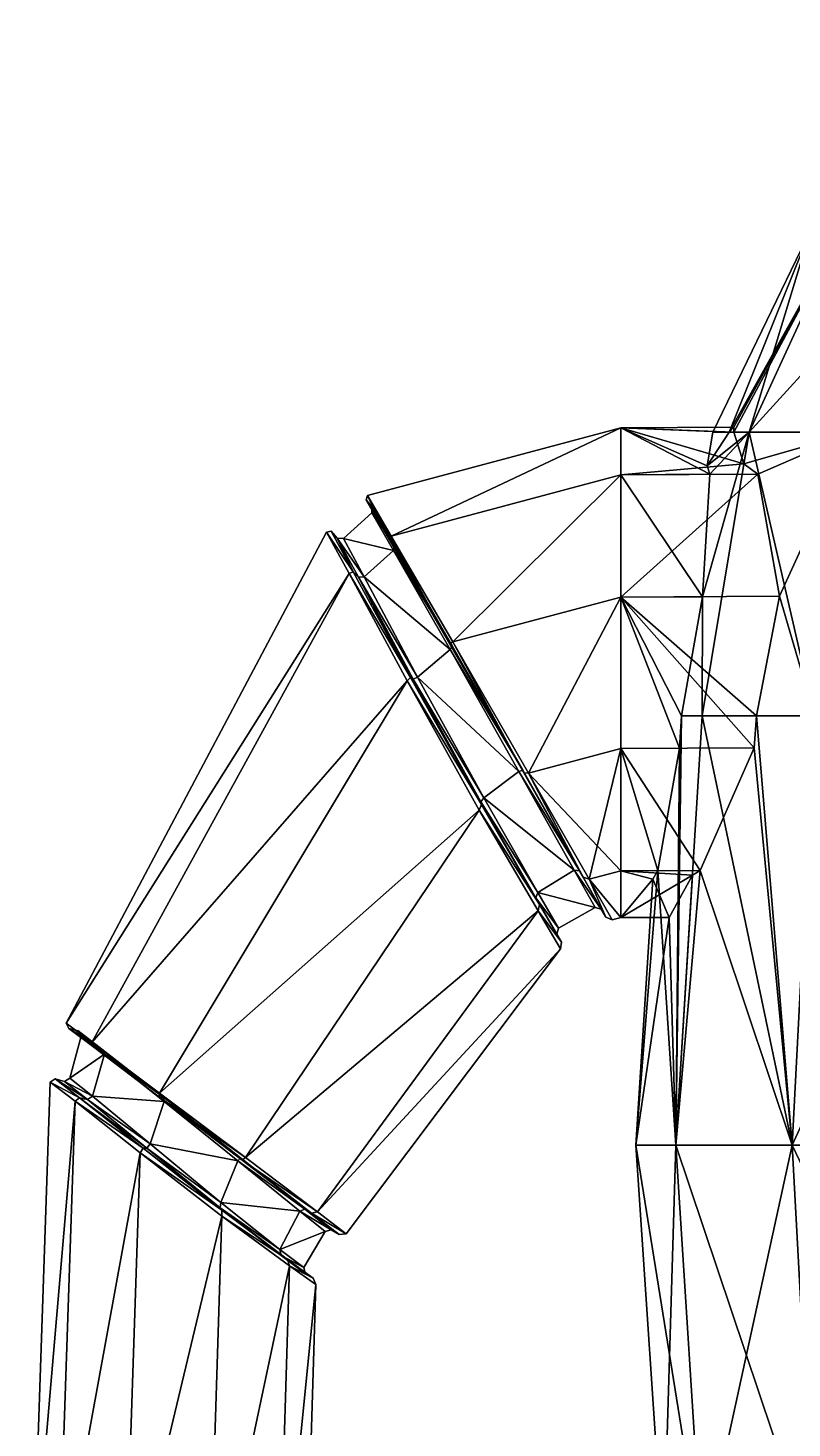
# Model space of a CAD drawing. Header units: centimetres. Extents: x -3.08 to -1.02, y -0.97 to 2.65.
# Drawn here: x -3.073 to -2.525, y 0.21 to 1.213 of the extents above; entities that cross this region are included whole.
import ezdxf

# ---------------------------------------------------------------- set-up
doc = ezdxf.new("R2010")
doc.units = ezdxf.units.CM
doc.header["$MEASUREMENT"] = 0

msp = doc.modelspace()

# ---------------------------------------------------------------- meshes
at = {"color": 8, "true_color": 0x7f7f7f}
mesh = msp.add_polyface(dxfattribs=at)
corners = [(-2.2558, 0.98, -0.2002), (-2.209, 1.0658, -0.2459), (-2.2558, 1.0426, -0.2628), (-2.209, 1.1101, -0.3328), (-2.2558, 1.0828, -0.3416), (-2.209, 1.1253, -0.4291), (-2.2558, 1.0966, -0.4291), (-2.209, 1.1101, -0.5254), (-2.2558, 1.0828, -0.5165), (-2.209, 1.0658, -0.6123), (-2.2558, 1.0426, -0.5954), (-2.209, 0.9968, -0.6812), (-2.2558, 0.98, -0.658), (-2.2975, 0.959, -0.229), (-2.2975, 1.0137, -0.2837), (-2.2975, 1.0489, -0.3527), (-2.2975, 1.061, -0.4291), (-2.2975, 1.0489, -0.5055), (-2.2975, 1.0137, -0.5745), (-2.3332, 0.98, -0.3082), (-2.3332, 1.0092, -0.3656), (-2.3332, 1.0192, -0.4291), (-2.3332, 1.0092, -0.4926), (-2.3212, 1.0688, -0.5147), (-2.1927, 1.0688, -0.4492), (-2.2618, 1.2131, -0.5965), (-2.4232, 1.0688, -0.6167), (-2.3415, 1.2131, -0.6761), (-2.4887, 1.0688, -0.7453), (-2.3927, 1.2131, -0.7765), (-2.5113, 1.0688, -0.8878), (-2.4103, 1.2131, -0.8878), (-2.4887, 1.0688, -1.0303), (-2.3927, 1.2131, -0.9991), (-2.4232, 1.0688, -1.1588), (-2.3415, 1.2131, -1.0995), (-2.3212, 1.0688, -1.2608), (-2.2618, 1.2131, -1.1791), (-2.2144, 0.9235, -0.3824), (-2.3625, 0.9235, -0.4578), (-2.4801, 0.9235, -0.5754), (-2.5556, 0.9235, -0.7236), (-2.5699, 0.9235, -0.9618), (-2.5556, 0.9235, -1.052), (-2.4801, 0.9235, -1.2002), (-2.1927, 1.0688, -1.3263), (-2.3625, 0.9235, -1.3177)]
mesh.append_faces([[corners[k] for k in face] for face in [(0, 1, 2), (2, 3, 4), (4, 5, 6), (6, 7, 8), (8, 9, 10), (10, 11, 12), (13, 2, 14), (2, 4, 14), (14, 4, 15), (4, 6, 15), (15, 6, 16), (6, 8, 16), (16, 8, 17), (8, 10, 17), (17, 10, 18), (10, 12, 18), (14, 15, 19), (19, 15, 20), (15, 16, 20), (20, 16, 21), (16, 17, 21), (21, 17, 22), (17, 18, 22), (23, 24, 25), (26, 23, 27), (28, 26, 29), (30, 28, 31), (32, 30, 33), (34, 32, 35), (36, 34, 37), (23, 38, 24), (26, 39, 23), (28, 40, 26), (30, 41, 28), (30, 32, 42), (34, 43, 32), (36, 44, 34), (45, 46, 36)]], dxfattribs={"color": 8})
mesh = msp.add_polyface(dxfattribs=at)
corners = [(-2.4057, 0.7966, -0.447), (-2.4057, 0.8351, -0.447), (-2.4057, 0.8159, -0.4137), (-2.4057, 0.8544, -0.4137), (-2.4057, 0.8351, -0.3803), (-2.4057, 0.7966, -0.3803), (-2.4057, 0.7774, -0.4137), (-2.5338, 0.8059, -1.1394), (-2.6476, 0.8053, -1.1394), (-2.5493, 0.8935, -1.0756), (-2.6476, 0.893, -1.0756), (-2.5493, 0.8935, -1.0756), (-2.6476, 0.893, -1.0756), (-2.5594, 0.9008, -1.0532), (-2.6476, 0.9266, -0.9725), (-2.5665, 0.927, -0.9725), (-2.5665, 0.9235, -0.9832), (-2.5665, 0.927, -0.9725), (-2.6476, 0.9266, -0.9725), (-2.5699, 0.9235, -0.9618), (-2.5858, 0.8993, -0.8878), (-2.6476, 0.893, -0.8694), (-2.5839, 0.8934, -0.8694), (-2.5839, 0.8934, -0.8694), (-2.6476, 0.893, -0.8694), (-2.5891, 0.8056, -0.8056), (-2.6476, 0.8053, -0.8056), (-2.4801, 0.9235, -0.5754), (-2.3625, 0.9235, -0.4578), (-2.4232, 1.0688, -0.6167), (-2.5556, 0.9235, -0.7236), (-2.4887, 1.0688, -0.7453), (-2.5816, 0.9235, -0.8878), (-2.5113, 1.0688, -0.8878), (-2.5699, 0.9235, -0.9618), (-2.4887, 1.0688, -1.0303), (-2.5665, 0.927, -0.9725), (-2.5665, 0.9235, -0.9832), (-2.5556, 0.9235, -1.052), (-2.4801, 0.9235, -1.2002), (-2.4232, 1.0688, -1.1588), (-2.4801, 0.9235, -0.5754), (-2.3834, 0.7202, -0.4292), (-2.3625, 0.9235, -0.4578), (-2.5556, 0.9235, -0.7236), (-2.5088, 0.7202, -0.5546), (-2.5893, 0.7202, -0.7126), (-2.5891, 0.8056, -0.8056), (-2.5839, 0.8934, -0.8694), (-2.5816, 0.9235, -0.8878), (-2.5858, 0.8993, -0.8878), (-2.5699, 0.9235, -0.9618), (-2.5088, 0.7202, -1.221), (-2.5338, 0.8059, -1.1394), (-2.4801, 0.9235, -1.2002), (-2.5493, 0.8935, -1.0756), (-2.5556, 0.9235, -1.052), (-2.5594, 0.9008, -1.0532), (-2.3625, 0.9235, -1.3177), (-2.5665, 0.9235, -0.9832), (-2.5594, 0.9008, -1.0532)]
mesh.append_faces([[corners[k] for k in face] for face in [(0, 1, 2), (1, 3, 2), (3, 4, 2), (4, 5, 2), (5, 6, 2), (7, 8, 9), (9, 8, 10), (11, 12, 13), (12, 14, 13), (15, 16, 14), (16, 13, 14), (17, 18, 19), (19, 18, 20), (21, 22, 18), (20, 18, 22), (23, 24, 25), (25, 24, 26), (27, 28, 29), (30, 27, 31), (32, 30, 33), (32, 33, 34), (34, 35, 36), (36, 35, 37), (35, 38, 37), (39, 38, 40), (41, 42, 43), (44, 45, 41), (46, 44, 47), (47, 44, 48), (49, 50, 44), (48, 44, 50), (50, 49, 51), (52, 53, 54), (53, 55, 54), (56, 54, 57), (57, 54, 55), (58, 52, 54), (59, 56, 60)]], dxfattribs={"color": 8})
mesh = msp.add_polyface(dxfattribs=at)
corners = [(-2.77, 0.7678, -1.127), (-2.7207, 0.6804, -1.1269), (-2.7933, 0.748, -1.1242), (-2.8105, 0.8386, -1.068), (-2.77, 0.7678, -1.127), (-2.8317, 0.8198, -1.0667), (-2.7933, 0.748, -1.1242), (-2.8105, 0.8386, -0.8769), (-2.8317, 0.8198, -0.8783), (-2.77, 0.7678, -0.818), (-2.7933, 0.748, -0.8207), (-2.77, 0.7678, -0.818), (-2.7933, 0.748, -0.8207), (-2.7207, 0.6804, -0.8181), (-2.7703, 0.7717, -1.1364), (-2.7179, 0.6813, -1.1302), (-2.7685, 0.7705, -1.1303), (-2.8136, 0.8464, -1.0738), (-2.8099, 0.8425, -1.07), (-2.7984, 0.7477, -1.1331), (-2.8358, 0.8195, -1.0683), (-2.7966, 0.7465, -1.1269), (-2.8099, 0.8425, -0.875), (-2.7685, 0.7705, -0.8147), (-2.8136, 0.8464, -0.8712), (-2.7703, 0.7717, -0.8086), (-2.8358, 0.8195, -0.8767), (-2.7984, 0.7477, -0.8119), (-2.7966, 0.7465, -0.8181), (-2.7179, 0.6813, -0.8148), (-2.768, 0.7732, -1.1394), (-2.7172, 0.6794, -1.1364), (-2.7703, 0.7717, -1.1364), (-2.7703, 0.7717, -1.1364), (-2.8123, 0.849, -1.0756), (-2.8136, 0.8464, -1.0738), (-2.8136, 0.8464, -0.8712), (-2.7703, 0.7717, -0.8086), (-2.8123, 0.849, -0.8694), (-2.768, 0.7732, -0.8056), (-2.7703, 0.7717, -0.8086), (-2.7172, 0.6794, -0.8086), (-2.7685, 0.7705, -1.1303), (-2.7179, 0.6813, -1.1302), (-2.77, 0.7678, -1.127), (-2.8099, 0.8425, -1.07), (-2.7685, 0.7705, -1.1303), (-2.8105, 0.8386, -1.068), (-2.77, 0.7678, -1.127), (-2.7966, 0.7465, -1.1269), (-2.8358, 0.8195, -1.0683), (-2.7933, 0.748, -1.1242), (-2.8099, 0.8425, -0.875), (-2.8105, 0.8386, -0.8769), (-2.7685, 0.7705, -0.8147), (-2.77, 0.7678, -0.818), (-2.7966, 0.7465, -0.8181), (-2.7933, 0.748, -0.8207), (-2.8358, 0.8195, -0.8767), (-2.7685, 0.7705, -0.8147), (-2.77, 0.7678, -0.818), (-2.7179, 0.6813, -0.8148), (-2.6476, 0.8053, -1.1394), (-2.7138, 0.6792, -1.1394), (-2.768, 0.7732, -1.1394), (-2.6476, 0.8053, -1.1394), (-2.768, 0.7732, -1.1394), (-2.6476, 0.893, -1.0756), (-2.8123, 0.849, -1.0756), (-2.6476, 0.893, -1.0756), (-2.8123, 0.849, -1.0756), (-2.6476, 0.9266, -0.9725), (-2.8293, 0.878, -0.9725), (-2.8293, 0.878, -0.9725), (-2.8123, 0.849, -0.8694), (-2.6476, 0.9266, -0.9725), (-2.6476, 0.893, -0.8694), (-2.8123, 0.849, -0.8694), (-2.768, 0.7732, -0.8056), (-2.6476, 0.893, -0.8694), (-2.6476, 0.8053, -0.8056), (-2.768, 0.7732, -0.8056), (-2.7138, 0.6792, -0.8056), (-2.6476, 0.8053, -0.8056)]
mesh.append_faces([[corners[k] for k in face] for face in [(0, 1, 2), (3, 4, 5), (5, 4, 6), (7, 8, 9), (9, 8, 10), (11, 12, 13), (14, 15, 16), (14, 16, 17), (17, 16, 18), (19, 20, 21), (22, 23, 24), (24, 23, 25), (26, 27, 28), (29, 25, 23), (30, 31, 32), (30, 33, 34), (34, 33, 35), (36, 37, 38), (38, 37, 39), (40, 41, 39), (42, 43, 44), (45, 46, 47), (47, 46, 48), (49, 50, 51), (52, 53, 54), (54, 53, 55), (56, 57, 58), (59, 60, 61), (62, 63, 64), (65, 66, 67), (67, 66, 68), (69, 70, 71), (71, 70, 72), (73, 74, 75), (75, 74, 76), (77, 78, 79), (79, 78, 80), (81, 82, 83)]], dxfattribs={"color": 8})
mesh = msp.add_polyface(dxfattribs=at)
corners = [(-2.3828, 0.7802, -0.5319), (-2.3828, 0.7501, -0.5165), (-2.3957, 0.7967, -0.4811), (-2.3957, 0.7815, -0.4734), (-2.3828, 0.7262, -0.4926), (-2.3957, 0.7694, -0.4613), (-2.3828, 0.7108, -0.4625), (-2.3957, 0.7616, -0.446), (-2.3828, 0.7055, -0.4291), (-2.3957, 0.7589, -0.4291), (-2.3828, 0.7108, -0.3957), (-2.3957, 0.7616, -0.4122), (-2.3828, 0.7262, -0.3656), (-2.3957, 0.7694, -0.3969), (-2.3828, 0.7501, -0.3416), (-2.3957, 0.7815, -0.3848), (-2.4, 0.8136, -0.4291), (-2.4, 0.8136, -0.4291), (-2.4, 0.8136, -0.4291), (-2.4, 0.8136, -0.4291), (-2.4, 0.8136, -0.4291), (-2.4, 0.8136, -0.4291), (-2.3957, 0.7815, -0.3848), (-2.3828, 0.7501, -0.3416), (-2.3915, 0.7819, -0.3853), (-2.4057, 0.7966, -0.3803), (-2.376, 0.7774, -0.4137), (-2.4057, 0.7774, -0.4137), (-2.552, 0.6973, -1.1394), (-2.5907, 0.6094, -1.0756), (-2.6476, 0.6969, -1.1394), (-2.5338, 0.8059, -1.1394), (-2.5504, 0.7202, -1.1394), (-2.6476, 0.8053, -1.1394), (-2.552, 0.6973, -1.1394), (-2.5088, 0.7202, -0.5546), (-2.3834, 0.7202, -0.4292), (-2.4801, 0.9235, -0.5754), (-2.5893, 0.7202, -0.7126), (-2.5556, 0.9235, -0.7236), (-2.604, 0.7202, -0.8056), (-2.5891, 0.8056, -0.8056), (-2.5504, 0.7202, -1.1394), (-2.5338, 0.8059, -1.1394), (-2.5088, 0.7202, -1.221), (-2.3834, 0.7202, -1.3464), (-2.3625, 0.9235, -1.3177), (-2.395, 0.4125, -0.4132), (-2.5248, 0.4125, -0.543), (-2.604, 0.7202, -0.8056), (-2.6081, 0.4125, -0.7065), (-2.5963, 0.606, -1.0652), (-2.5907, 0.6094, -1.0756), (-2.6081, 0.4125, -1.0691), (-2.552, 0.6973, -1.1394), (-2.5248, 0.4125, -1.2326)]
mesh.append_faces([[corners[k] for k in face] for face in [(0, 1, 2), (2, 1, 3), (1, 4, 3), (3, 4, 5), (4, 6, 5), (5, 6, 7), (6, 8, 7), (7, 8, 9), (8, 10, 9), (9, 10, 11), (10, 12, 11), (11, 12, 13), (12, 14, 13), (13, 14, 15), (3, 5, 16), (5, 7, 17), (7, 9, 18), (9, 11, 19), (11, 13, 20), (13, 15, 21), (22, 23, 24), (25, 26, 27), (28, 29, 30), (31, 32, 33), (32, 34, 33), (35, 36, 37), (38, 35, 39), (40, 38, 41), (42, 43, 44), (45, 44, 46), (35, 47, 36), (38, 48, 35), (38, 49, 50), (51, 52, 53), (52, 54, 55), (44, 55, 42), (54, 42, 55), (45, 55, 44)]], dxfattribs={"color": 8})
mesh = msp.add_polyface(dxfattribs=at)
corners = [(-2.8586, 0.8519, -0.9725), (-2.8425, 0.8222, -1.0737), (-3.0452, 0.4999, -0.9759), (-3.0452, 0.4999, -0.9759), (-2.8425, 0.8222, -0.8713), (-2.8586, 0.8519, -0.9725), (-2.8261, 0.8656, -0.9725), (-2.8105, 0.8386, -1.068), (-2.8465, 0.8474, -0.9725), (-2.8317, 0.8198, -1.0667), (-2.8261, 0.8656, -0.9725), (-2.8465, 0.8474, -0.9725), (-2.8105, 0.8386, -0.8769), (-2.8317, 0.8198, -0.8783), (-2.8395, 0.8234, -1.0721), (-2.8358, 0.8195, -1.0683), (-2.7984, 0.7477, -1.1331), (-2.8136, 0.8464, -1.0738), (-2.8099, 0.8425, -1.07), (-2.8302, 0.8749, -0.9725), (-2.8258, 0.87, -0.9725), (-2.8553, 0.8525, -0.9725), (-2.8509, 0.8476, -0.9725), (-2.8395, 0.8234, -1.0721), (-2.8358, 0.8195, -1.0683), (-2.8136, 0.8464, -0.8712), (-2.8099, 0.8425, -0.875), (-2.8553, 0.8525, -0.9725), (-2.8395, 0.8234, -0.8728), (-2.8509, 0.8476, -0.9725), (-2.8358, 0.8195, -0.8767), (-2.8395, 0.8234, -0.8728), (-2.7984, 0.7477, -0.8119), (-2.8358, 0.8195, -0.8767), (-2.8395, 0.8234, -1.0721), (-2.7984, 0.7477, -1.1331), (-2.8425, 0.8222, -1.0737), (-2.8008, 0.7452, -1.1355), (-2.8553, 0.8525, -0.9725), (-2.8395, 0.8234, -1.0721), (-2.8586, 0.8519, -0.9725), (-2.8425, 0.8222, -1.0737), (-2.8123, 0.849, -1.0756), (-2.8136, 0.8464, -1.0738), (-2.8293, 0.878, -0.9725), (-2.8302, 0.8749, -0.9725), (-2.8425, 0.8222, -0.8713), (-2.8395, 0.8234, -0.8728), (-2.8586, 0.8519, -0.9725), (-2.8553, 0.8525, -0.9725), (-2.8302, 0.8749, -0.9725), (-2.8136, 0.8464, -0.8712), (-2.8123, 0.849, -0.8694), (-2.8008, 0.7452, -0.8095), (-2.7984, 0.7477, -0.8119), (-2.8425, 0.8222, -0.8713), (-2.8395, 0.8234, -0.8728), (-2.7933, 0.748, -1.1242), (-2.8358, 0.8195, -1.0683), (-2.8317, 0.8198, -1.0667), (-2.8258, 0.87, -0.9725), (-2.8099, 0.8425, -1.07), (-2.8261, 0.8656, -0.9725), (-2.8105, 0.8386, -1.068), (-2.8358, 0.8195, -1.0683), (-2.8509, 0.8476, -0.9725), (-2.8317, 0.8198, -1.0667), (-2.8465, 0.8474, -0.9725), (-2.8261, 0.8656, -0.9725), (-2.8099, 0.8425, -0.875), (-2.8105, 0.8386, -0.8769), (-2.8358, 0.8195, -0.8767), (-2.8317, 0.8198, -0.8783), (-2.8509, 0.8476, -0.9725), (-2.8465, 0.8474, -0.9725), (-2.8358, 0.8195, -0.8767), (-2.7933, 0.748, -0.8207), (-2.8317, 0.8198, -0.8783)]
mesh.append_faces([[corners[k] for k in face] for face in [(0, 1, 2), (3, 4, 5), (6, 7, 8), (8, 7, 9), (10, 11, 12), (12, 11, 13), (14, 15, 16), (17, 18, 19), (19, 18, 20), (21, 22, 23), (23, 22, 24), (25, 19, 26), (26, 19, 20), (27, 28, 29), (29, 28, 30), (31, 32, 33), (34, 35, 36), (36, 35, 37), (38, 39, 40), (40, 39, 41), (42, 43, 44), (44, 43, 45), (46, 47, 48), (48, 47, 49), (50, 51, 44), (44, 51, 52), (53, 54, 55), (55, 54, 56), (57, 58, 59), (60, 61, 62), (62, 61, 63), (64, 65, 66), (66, 65, 67), (60, 68, 69), (69, 68, 70), (71, 72, 73), (73, 72, 74), (75, 76, 77)]], dxfattribs={"color": 8})
mesh = msp.add_polyface(dxfattribs=at)
corners = [(-2.7491, 0.6527, -1.1347), (-2.7069, 0.5804, -1.0725), (-2.9168, 0.4037, -1.1194), (-2.8008, 0.7452, -1.1355), (-2.7491, 0.6527, -1.1347), (-2.9783, 0.4498, -1.1161), (-2.8425, 0.8222, -1.0737), (-2.8008, 0.7452, -1.1355), (-3.0268, 0.4862, -1.0613), (-2.9783, 0.4498, -1.1161), (-3.0452, 0.4999, -0.9759), (-2.8425, 0.8222, -1.0737), (-3.0268, 0.4862, -1.0613), (-3.0268, 0.4862, -0.8905), (-2.8425, 0.8222, -0.8713), (-3.0452, 0.4999, -0.9759), (-2.9783, 0.4498, -0.8357), (-2.8008, 0.7452, -0.8095), (-3.0268, 0.4862, -0.8905), (-2.8425, 0.8222, -0.8713), (-2.9783, 0.4498, -0.8357), (-2.7491, 0.6527, -0.8103), (-2.8008, 0.7452, -0.8095), (-2.9168, 0.4037, -0.8324), (-2.7069, 0.5804, -0.8725), (-2.7491, 0.6527, -0.8103), (-2.7933, 0.748, -1.1242), (-2.7207, 0.6804, -1.1269), (-2.7459, 0.6614, -1.1236), (-2.7207, 0.6804, -0.8181), (-2.7933, 0.748, -0.8207), (-2.7459, 0.6614, -0.8214), (-2.7475, 0.6566, -1.1324), (-2.7481, 0.6586, -1.1262), (-2.706, 0.585, -1.0711), (-2.7172, 0.6794, -1.1364), (-2.7179, 0.6813, -1.1302), (-2.7703, 0.7717, -1.1364), (-2.7984, 0.7477, -1.1331), (-2.7966, 0.7465, -1.1269), (-2.7475, 0.6566, -1.1324), (-2.7481, 0.6586, -1.1262), (-2.7172, 0.6794, -0.8086), (-2.7703, 0.7717, -0.8086), (-2.7179, 0.6813, -0.8148), (-2.7984, 0.7477, -0.8119), (-2.7475, 0.6566, -0.8126), (-2.7966, 0.7465, -0.8181), (-2.7481, 0.6586, -0.8188), (-2.7475, 0.6566, -0.8126), (-2.706, 0.585, -0.8738), (-2.7481, 0.6586, -0.8188), (-2.7475, 0.6566, -1.1324), (-2.706, 0.585, -1.0711), (-2.7491, 0.6527, -1.1347), (-2.7984, 0.7477, -1.1331), (-2.7475, 0.6566, -1.1324), (-2.8008, 0.7452, -1.1355), (-2.7138, 0.6792, -1.1394), (-2.7172, 0.6794, -1.1364), (-2.768, 0.7732, -1.1394), (-2.7491, 0.6527, -0.8103), (-2.7475, 0.6566, -0.8126), (-2.8008, 0.7452, -0.8095), (-2.7984, 0.7477, -0.8119), (-2.768, 0.7732, -0.8056), (-2.7172, 0.6794, -0.8086), (-2.7138, 0.6792, -0.8056), (-2.706, 0.585, -0.8738), (-2.7475, 0.6566, -0.8126), (-2.7086, 0.5897, -1.0673), (-2.7481, 0.6586, -1.1262), (-2.7071, 0.5936, -1.0657), (-2.7459, 0.6614, -1.1236), (-2.77, 0.7678, -1.127), (-2.7179, 0.6813, -1.1302), (-2.7207, 0.6804, -1.1269), (-2.7481, 0.6586, -1.1262), (-2.7966, 0.7465, -1.1269), (-2.7459, 0.6614, -1.1236), (-2.7933, 0.748, -1.1242), (-2.7179, 0.6813, -0.8148), (-2.77, 0.7678, -0.818), (-2.7207, 0.6804, -0.8181), (-2.7481, 0.6586, -0.8188), (-2.7459, 0.6614, -0.8214), (-2.7966, 0.7465, -0.8181), (-2.7933, 0.748, -0.8207), (-2.7086, 0.5897, -0.8777), (-2.7071, 0.5936, -0.8793), (-2.7481, 0.6586, -0.8188), (-2.7459, 0.6614, -0.8214)]
mesh.append_faces([[corners[k] for k in face] for face in [(0, 1, 2), (3, 4, 5), (6, 7, 8), (8, 7, 9), (10, 11, 12), (13, 14, 15), (16, 17, 18), (18, 17, 19), (20, 21, 22), (23, 24, 25), (26, 27, 28), (29, 30, 31), (32, 33, 34), (35, 36, 37), (38, 39, 40), (40, 39, 41), (42, 43, 44), (45, 46, 47), (47, 46, 48), (49, 50, 51), (52, 53, 54), (55, 56, 57), (57, 56, 54), (58, 59, 60), (61, 62, 63), (63, 62, 64), (65, 66, 67), (61, 68, 69), (70, 71, 72), (72, 71, 73), (74, 75, 76), (77, 78, 79), (79, 78, 80), (81, 82, 83), (84, 85, 86), (86, 85, 87), (88, 89, 90), (90, 89, 91)]], dxfattribs={"color": 8})
mesh = msp.add_polyface(dxfattribs=at)
corners = [(-2.6584, 0.5759, -0.9725), (-2.6617, 0.5816, -0.9725), (-2.6746, 0.6045, -1.0738), (-2.6772, 0.6092, -1.07), (-2.6746, 0.6045, -0.8712), (-2.6772, 0.6092, -0.875), (-2.6538, 0.574, -0.9725), (-2.6584, 0.5759, -0.9725), (-2.6703, 0.6031, -1.0756), (-2.6746, 0.6045, -1.0738), (-2.6746, 0.6045, -0.8712), (-2.6584, 0.5759, -0.9725), (-2.6703, 0.6031, -0.8694), (-2.6772, 0.6092, -1.07), (-2.6617, 0.5816, -0.9725), (-2.6811, 0.6097, -1.0679), (-2.666, 0.5828, -0.9725), (-2.6772, 0.6092, -0.875), (-2.6811, 0.6097, -0.8771), (-2.6538, 0.574, -0.9725), (-2.6703, 0.6031, -1.0756), (-2.6476, 0.5756, -0.9725), (-2.6476, 0.6091, -1.0756), (-2.6476, 0.6969, -1.1394), (-2.5907, 0.6094, -1.0756), (-2.6476, 0.6091, -1.0756), (-2.6476, 0.6969, -1.1394), (-2.6476, 0.8053, -1.1394), (-2.552, 0.6973, -1.1394), (-2.5891, 0.8056, -0.8056), (-2.6476, 0.8053, -0.8056), (-2.604, 0.7202, -0.8056), (-2.6476, 0.6969, -0.8056), (-2.6055, 0.6971, -0.8056), (-2.6055, 0.6971, -0.8056), (-2.6476, 0.6969, -0.8056), (-2.6212, 0.6093, -0.8694), (-2.6476, 0.6091, -0.8694), (-2.6212, 0.6093, -0.8694), (-2.6476, 0.6091, -0.8694), (-2.6246, 0.6033, -0.8878), (-2.6476, 0.5756, -0.9725), (-2.6129, 0.5758, -0.9725), (-2.5907, 0.6094, -1.0756), (-2.5963, 0.606, -1.0652), (-2.6129, 0.5758, -0.9725), (-2.6703, 0.6031, -1.0756), (-2.7138, 0.6792, -1.1394), (-2.7138, 0.6792, -0.8056), (-2.7138, 0.6792, -0.8056), (-2.6703, 0.6031, -0.8694), (-2.6538, 0.574, -0.9725), (-2.6246, 0.6033, -0.8878), (-2.6368, 0.4125, -0.8878), (-2.6212, 0.6093, -0.8694), (-2.6081, 0.4125, -0.7065), (-2.6055, 0.6971, -0.8056), (-2.604, 0.7202, -0.8056), (-2.5963, 0.606, -1.0652), (-2.6081, 0.4125, -1.0691), (-2.6129, 0.5758, -0.9725)]
mesh.append_faces([[corners[k] for k in face] for face in [(0, 1, 2), (2, 1, 3), (4, 5, 0), (0, 5, 1), (6, 7, 8), (8, 7, 9), (10, 11, 12), (12, 11, 6), (13, 14, 15), (15, 14, 16), (17, 18, 14), (14, 18, 16), (19, 20, 21), (21, 20, 22), (23, 24, 25), (26, 27, 28), (29, 30, 31), (32, 33, 30), (31, 30, 33), (34, 35, 36), (36, 35, 37), (38, 39, 40), (39, 41, 40), (40, 41, 42), (43, 44, 22), (22, 44, 21), (44, 45, 21), (25, 46, 23), (26, 47, 27), (30, 48, 32), (35, 49, 37), (39, 50, 41), (41, 50, 51), (52, 53, 54), (54, 55, 56), (56, 55, 57), (58, 59, 60), (60, 53, 52)]], dxfattribs={"color": 8})
mesh = msp.add_polyface(dxfattribs=at)
corners = [(-2.7134, 0.1356, -0.887), (-2.7133, 0.1366, -0.8808), (-2.5971, 0.1356, -0.8887), (-2.597, 0.1366, -0.8825), (-2.7132, 0.1356, -0.8746), (-2.5969, 0.1356, -0.8763), (-2.6994, 0.1413, -1.0987), (-2.5917, 0.1316, -1.2812), (-2.6025, 0.1413, -1.289), (-2.7328, 0.1413, -0.8878), (-2.6868, 0.1316, -1.0946), (-2.6994, 0.1413, -0.6768), (-2.7195, 0.1316, -0.8878), (-2.6025, 0.1413, -0.4865), (-2.6868, 0.1316, -0.6809), (-2.4514, 0.1413, -0.3355), (-2.5917, 0.1316, -0.4943), (-2.6025, 0.1413, -1.289), (-2.4514, 0.1413, -1.4401), (-2.6157, 0.1413, -1.2987), (-2.6994, 0.1413, -1.0987), (-2.715, 0.1413, -1.1038), (-2.7328, 0.1413, -0.8878), (-2.7493, 0.1413, -0.8878), (-2.6994, 0.1413, -0.6768), (-2.715, 0.1413, -0.6718), (-2.6025, 0.1413, -0.4865), (-2.6157, 0.1413, -0.4769), (-2.4611, 0.1413, -0.3222), (-2.6157, 0.1413, -1.2987), (-2.4611, 0.1413, -1.4534), (-2.6265, 0.1316, -1.3065), (-2.715, 0.1413, -1.1038), (-2.7277, 0.1316, -1.1079), (-2.7493, 0.1413, -0.8878), (-2.7625, 0.1316, -0.8878), (-2.715, 0.1413, -0.6718), (-2.7277, 0.1316, -0.6677), (-2.6157, 0.1413, -0.4769), (-2.6265, 0.1316, -0.4691), (-2.8651, 0.3647, -0.885), (-2.6909, 0.5532, -0.9725), (-2.7069, 0.5804, -0.8725), (-2.7069, 0.5804, -1.0725), (-2.6909, 0.5532, -0.9725), (-2.8651, 0.3647, -1.0668), (-2.8446, 0.3491, -0.9759), (-2.5893, 0.1169, -0.7126), (-2.5088, 0.1169, -0.5546), (-2.6081, 0.4125, -0.7065), (-2.5248, 0.4125, -0.543), (-2.617, 0.1169, -0.8878), (-2.6368, 0.4125, -0.8878), (-2.5893, 0.1169, -1.063), (-2.6081, 0.4125, -1.0691), (-2.5088, 0.1169, -1.221), (-2.5248, 0.4125, -1.2326), (-2.5893, 0.7202, -0.7126), (-2.6212, 0.6093, -0.8694), (-2.6129, 0.5758, -0.9725), (-2.5907, 0.6094, -1.0756)]
mesh.append_faces([[corners[k] for k in face] for face in [(0, 1, 2), (2, 1, 3), (1, 4, 3), (3, 4, 5), (6, 7, 8), (9, 10, 6), (11, 12, 9), (13, 14, 11), (15, 16, 13), (17, 18, 19), (20, 17, 21), (21, 17, 19), (22, 20, 23), (23, 20, 21), (24, 22, 25), (25, 22, 23), (26, 24, 27), (27, 24, 25), (28, 26, 27), (29, 30, 31), (32, 29, 33), (34, 32, 35), (36, 34, 37), (38, 36, 39), (40, 41, 42), (43, 44, 45), (45, 44, 46), (47, 48, 49), (49, 48, 50), (51, 47, 52), (52, 47, 49), (53, 51, 54), (54, 51, 52), (55, 53, 56), (56, 53, 54), (49, 50, 57), (52, 49, 58), (54, 52, 59), (54, 60, 56)]], dxfattribs={"color": 8})
mesh = msp.add_polyface(dxfattribs=at)
corners = [(-2.209, 0.5172, -0.5254), (-2.1583, 0.481, -0.4291), (-2.209, 0.502, -0.4291), (-2.1583, 0.4972, -0.3263), (-2.209, 0.5172, -0.3328), (-2.2558, 0.5445, -0.5165), (-2.2558, 0.5306, -0.4291), (-2.4514, 0.1413, -1.4401), (-2.257, 0.1316, -1.5244), (-2.2611, 0.1413, -1.537), (-2.6025, 0.1413, -1.289), (-2.4436, 0.1316, -1.4293), (-2.4436, 0.1316, -0.3463), (-2.5917, 0.1316, -0.4943), (-2.4514, 0.1413, -0.3355), (-2.257, 0.1316, -0.2512), (-2.2611, 0.1413, -0.2385), (-2.0502, 0.1413, -0.2051), (-2.2611, 0.1413, -1.537), (-2.0502, 0.1413, -1.5705), (-2.2662, 0.1413, -1.5527), (-2.4514, 0.1413, -1.4401), (-2.4611, 0.1413, -1.4534), (-2.6157, 0.1413, -1.2987), (-2.4514, 0.1413, -0.3355), (-2.6025, 0.1413, -0.4865), (-2.4611, 0.1413, -0.3222), (-2.2611, 0.1413, -0.2385), (-2.2662, 0.1413, -0.2229), (-2.0502, 0.1413, -0.1887), (-2.2662, 0.1413, -1.5527), (-2.0502, 0.1413, -1.5869), (-2.2703, 0.1316, -1.5653), (-2.4611, 0.1413, -1.4534), (-2.4689, 0.1316, -1.4641), (-2.6265, 0.1316, -1.3065), (-2.4611, 0.1413, -0.3222), (-2.6157, 0.1413, -0.4769), (-2.4689, 0.1316, -0.3115), (-2.2662, 0.1413, -0.2229), (-2.2703, 0.1316, -0.2103), (-2.0502, 0.1316, -0.1754), (-2.3834, 0.1169, -0.4292), (-2.2253, 0.1169, -0.3487), (-2.395, 0.4125, -0.4132), (-2.2315, 0.4125, -0.3299), (-2.5088, 0.1169, -0.5546), (-2.5248, 0.4125, -0.543), (-2.3834, 0.1169, -1.3464), (-2.5088, 0.1169, -1.221), (-2.395, 0.4125, -1.3624), (-2.5248, 0.4125, -1.2326), (-2.2253, 0.1169, -1.4269), (-2.2315, 0.4125, -1.4457), (-2.3834, 0.7202, -0.4292), (-2.5088, 0.7202, -0.5546), (-2.3834, 0.7202, -1.3464), (-2.2253, 0.7202, -1.4269)]
mesh.append_faces([[corners[k] for k in face] for face in [(0, 1, 2), (2, 3, 4), (0, 2, 5), (2, 4, 6), (7, 8, 9), (10, 11, 7), (12, 13, 14), (15, 12, 16), (16, 12, 14), (17, 15, 16), (18, 19, 20), (21, 18, 22), (22, 18, 20), (23, 21, 22), (24, 25, 26), (27, 24, 28), (28, 24, 26), (29, 27, 28), (30, 31, 32), (33, 30, 34), (34, 30, 32), (35, 33, 34), (36, 37, 38), (39, 36, 40), (40, 36, 38), (41, 39, 40), (42, 43, 44), (44, 43, 45), (46, 42, 47), (47, 42, 44), (48, 49, 50), (50, 49, 51), (52, 48, 53), (53, 48, 50), (44, 45, 54), (47, 44, 55), (50, 51, 56), (53, 50, 57)]], dxfattribs={"color": 8})
mesh = msp.add_polyface(dxfattribs=at)
corners = [(-2.6811, 0.6097, -1.0679), (-2.666, 0.5828, -0.9725), (-2.7071, 0.5936, -1.0657), (-2.6923, 0.568, -0.9725), (-2.7207, 0.6804, -1.1269), (-2.6811, 0.6097, -1.0679), (-2.7459, 0.6614, -1.1236), (-2.7071, 0.5936, -1.0657), (-2.7207, 0.6804, -0.8181), (-2.7459, 0.6614, -0.8214), (-2.6811, 0.6097, -0.8771), (-2.7071, 0.5936, -0.8793), (-2.6811, 0.6097, -0.8771), (-2.7071, 0.5936, -0.8793), (-2.666, 0.5828, -0.9725), (-2.6923, 0.568, -0.9725), (-2.706, 0.585, -1.0711), (-2.7086, 0.5897, -1.0673), (-2.6902, 0.5581, -0.9725), (-2.6935, 0.5637, -0.9725), (-2.6746, 0.6045, -1.0738), (-2.6772, 0.6092, -1.07), (-2.7172, 0.6794, -1.1364), (-2.7179, 0.6813, -1.1302), (-2.706, 0.585, -1.0711), (-2.7481, 0.6586, -1.1262), (-2.7086, 0.5897, -1.0673), (-2.7179, 0.6813, -0.8148), (-2.6772, 0.6092, -0.875), (-2.7172, 0.6794, -0.8086), (-2.6746, 0.6045, -0.8712), (-2.7481, 0.6586, -0.8188), (-2.706, 0.585, -0.8738), (-2.7086, 0.5897, -0.8777), (-2.706, 0.585, -0.8738), (-2.7086, 0.5897, -0.8777), (-2.6703, 0.6031, -1.0756), (-2.6746, 0.6045, -1.0738), (-2.7138, 0.6792, -1.1394), (-2.7172, 0.6794, -1.1364), (-2.7491, 0.6527, -1.1347), (-2.706, 0.585, -1.0711), (-2.7069, 0.5804, -1.0725), (-2.706, 0.585, -1.0711), (-2.6902, 0.5581, -0.9725), (-2.6909, 0.5532, -0.9725), (-2.7069, 0.5804, -0.8725), (-2.706, 0.585, -0.8738), (-2.7491, 0.6527, -0.8103), (-2.7172, 0.6794, -0.8086), (-2.6746, 0.6045, -0.8712), (-2.7138, 0.6792, -0.8056), (-2.6703, 0.6031, -0.8694), (-2.6902, 0.5581, -0.9725), (-2.706, 0.585, -0.8738), (-2.6935, 0.5637, -0.9725), (-2.7086, 0.5897, -1.0673), (-2.6923, 0.568, -0.9725), (-2.7071, 0.5936, -1.0657), (-2.7086, 0.5897, -0.8777), (-2.7071, 0.5936, -0.8793), (-2.7179, 0.6813, -1.1302), (-2.6772, 0.6092, -1.07), (-2.7207, 0.6804, -1.1269), (-2.6811, 0.6097, -1.0679), (-2.7179, 0.6813, -0.8148), (-2.7207, 0.6804, -0.8181), (-2.6772, 0.6092, -0.875), (-2.6811, 0.6097, -0.8771), (-2.6476, 0.6969, -1.1394), (-2.6703, 0.6031, -1.0756), (-2.7138, 0.6792, -1.1394), (-2.6476, 0.6091, -0.8694), (-2.7138, 0.6792, -0.8056), (-2.6703, 0.6031, -0.8694)]
mesh.append_faces([[corners[k] for k in face] for face in [(0, 1, 2), (2, 1, 3), (4, 5, 6), (6, 5, 7), (8, 9, 10), (10, 9, 11), (12, 13, 14), (14, 13, 15), (16, 17, 18), (18, 17, 19), (20, 21, 22), (22, 21, 23), (24, 25, 26), (27, 28, 29), (29, 28, 30), (31, 32, 33), (34, 18, 35), (35, 18, 19), (36, 37, 38), (38, 37, 39), (40, 41, 42), (43, 44, 42), (42, 44, 45), (46, 47, 48), (49, 50, 51), (51, 50, 52), (45, 53, 46), (46, 53, 54), (55, 56, 57), (57, 56, 58), (55, 57, 59), (59, 57, 60), (61, 62, 63), (63, 62, 64), (65, 66, 67), (67, 66, 68), (69, 70, 71), (72, 73, 74)]], dxfattribs={"color": 8})
mesh = msp.add_polyface(dxfattribs=at)
corners = [(-2.9168, 0.4037, -1.1194), (-2.7069, 0.5804, -1.0725), (-2.8651, 0.3647, -1.0668), (-2.9783, 0.4498, -1.1161), (-2.7491, 0.6527, -1.1347), (-2.9168, 0.4037, -1.1194), (-2.9168, 0.4037, -0.8324), (-2.7491, 0.6527, -0.8103), (-2.9783, 0.4498, -0.8357), (-2.8651, 0.3647, -0.885), (-2.7069, 0.5804, -0.8725), (-2.9168, 0.4037, -0.8324), (-2.8446, 0.3491, -0.9759), (-2.6909, 0.5532, -0.9725), (-2.8651, 0.3647, -0.885), (-2.9751, 0.4439, -1.1037), (-2.9223, 0.4013, -1.1064), (-2.985, 0.4136, -1.099), (-3.0179, 0.4777, -1.0544), (-2.9751, 0.4439, -1.1037), (-3.0265, 0.4476, -1.0519), (-2.985, 0.4136, -1.099), (-3.0179, 0.4777, -0.8974), (-3.0265, 0.4476, -0.8999), (-2.9751, 0.4439, -0.8481), (-2.985, 0.4136, -0.8528), (-2.9751, 0.4439, -0.8481), (-2.985, 0.4136, -0.8528), (-2.9223, 0.4013, -0.8454), (-2.9191, 0.4019, -1.1158), (-2.9204, 0.4035, -1.1099), (-2.9783, 0.447, -1.1128), (-2.9755, 0.447, -1.107), (-3.0254, 0.4827, -1.0595), (-3.0197, 0.4814, -1.0562), (-3.0357, 0.4465, -1.0565), (-2.9874, 0.4105, -1.1014), (-2.9902, 0.4105, -1.1071), (-2.9783, 0.447, -0.839), (-3.0254, 0.4827, -0.8923), (-2.9755, 0.447, -0.8448), (-3.0197, 0.4814, -0.8956), (-2.9902, 0.4105, -0.8447), (-2.9874, 0.4105, -0.8504), (-3.0357, 0.4465, -0.8953), (-2.9191, 0.4019, -0.836), (-2.9204, 0.4035, -0.8419), (-2.9191, 0.4019, -1.1158), (-2.9783, 0.447, -1.1128), (-2.9168, 0.4037, -1.1194), (-2.9783, 0.4498, -1.1161), (-2.9783, 0.447, -1.1128), (-3.0254, 0.4827, -1.0595), (-2.9783, 0.4498, -0.8357), (-3.0254, 0.4827, -0.8923), (-2.9783, 0.447, -0.839), (-2.9783, 0.447, -0.839), (-2.9168, 0.4037, -0.8324), (-2.9191, 0.4019, -0.836), (-2.9755, 0.447, -1.107), (-2.9204, 0.4035, -1.1099), (-2.9751, 0.4439, -1.1037), (-2.9223, 0.4013, -1.1064), (-2.9344, 0.3714, -1.1007), (-2.9874, 0.4105, -1.1014), (-2.985, 0.4136, -1.099), (-3.0197, 0.4814, -1.0562), (-2.9755, 0.447, -1.107), (-3.0179, 0.4777, -1.0544), (-2.9751, 0.4439, -1.1037), (-2.9874, 0.4105, -1.1014), (-3.03, 0.4452, -1.0532), (-2.985, 0.4136, -1.099), (-3.0197, 0.4814, -0.8956), (-3.0179, 0.4777, -0.8974), (-2.9755, 0.447, -0.8448), (-2.9751, 0.4439, -0.8481), (-2.9874, 0.4105, -0.8504), (-2.985, 0.4136, -0.8528), (-3.03, 0.4452, -0.8986), (-2.9755, 0.447, -0.8448), (-2.9751, 0.4439, -0.8481), (-2.9204, 0.4035, -0.8419), (-2.9223, 0.4013, -0.8454), (-2.9874, 0.4105, -0.8504), (-2.9344, 0.3714, -0.8511), (-2.985, 0.4136, -0.8528)]
mesh.append_faces([[corners[k] for k in face] for face in [(0, 1, 2), (3, 4, 5), (6, 7, 8), (9, 10, 11), (12, 13, 14), (15, 16, 17), (18, 19, 20), (20, 19, 21), (22, 23, 24), (24, 23, 25), (26, 27, 28), (29, 30, 31), (31, 30, 32), (31, 32, 33), (33, 32, 34), (35, 36, 37), (38, 39, 40), (40, 39, 41), (42, 43, 44), (45, 38, 46), (46, 38, 40), (47, 48, 49), (49, 48, 50), (51, 52, 50), (53, 54, 55), (53, 56, 57), (57, 56, 58), (59, 60, 61), (61, 60, 62), (63, 64, 65), (66, 67, 68), (68, 67, 69), (70, 71, 72), (73, 74, 75), (75, 74, 76), (77, 78, 79), (80, 81, 82), (82, 81, 83), (84, 85, 86)]], dxfattribs={"color": 8})
mesh = msp.add_polyface(dxfattribs=at)
corners = [(-3.0345, 0.4906, -0.9759), (-3.0179, 0.4777, -1.0544), (-3.0427, 0.4605, -0.9759), (-3.0265, 0.4476, -1.0519), (-3.0345, 0.4906, -0.9759), (-3.0427, 0.4605, -0.9759), (-3.0179, 0.4777, -0.8974), (-3.0265, 0.4476, -0.8999), (-3.03, 0.4452, -1.0532), (-2.9874, 0.4105, -1.1014), (-3.0357, 0.4465, -1.0565), (-3.0254, 0.4827, -1.0595), (-3.0197, 0.4814, -1.0562), (-3.0433, 0.4962, -0.9759), (-3.0367, 0.4945, -0.9759), (-3.0466, 0.4583, -0.9759), (-3.03, 0.4452, -1.0532), (-3.0531, 0.4601, -0.9759), (-3.0357, 0.4465, -1.0565), (-3.0254, 0.4827, -0.8923), (-3.0197, 0.4814, -0.8956), (-3.0357, 0.4465, -0.8953), (-3.03, 0.4452, -0.8986), (-3.0531, 0.4601, -0.9759), (-3.0466, 0.4583, -0.9759), (-3.0357, 0.4465, -0.8953), (-2.9874, 0.4105, -0.8504), (-3.03, 0.4452, -0.8986), (-3.0357, 0.4465, -1.0565), (-2.9902, 0.4105, -1.1071), (-3.0389, 0.444, -1.0578), (-2.9922, 0.4072, -1.1095), (-3.0531, 0.4601, -0.9759), (-3.0357, 0.4465, -1.0565), (-3.0567, 0.4578, -0.9759), (-3.0389, 0.444, -1.0578), (-2.9783, 0.4498, -1.1161), (-3.0254, 0.4827, -1.0595), (-3.0268, 0.4862, -1.0613), (-3.0389, 0.444, -0.894), (-3.0357, 0.4465, -0.8953), (-3.0531, 0.4601, -0.9759), (-3.0254, 0.4827, -1.0595), (-3.0433, 0.4962, -0.9759), (-3.0452, 0.4999, -0.9759), (-2.9922, 0.4072, -0.8423), (-2.9902, 0.4105, -0.8447), (-3.0389, 0.444, -0.894), (-3.0357, 0.4465, -0.8953), (-3.0433, 0.4962, -0.9759), (-3.0268, 0.4862, -0.8905), (-3.0254, 0.4827, -0.8923), (-3.0254, 0.4827, -0.8923), (-2.9783, 0.4498, -0.8357), (-2.985, 0.4136, -1.099), (-3.03, 0.4452, -1.0532), (-3.0265, 0.4476, -1.0519), (-3.0367, 0.4945, -0.9759), (-3.0197, 0.4814, -1.0562), (-3.0345, 0.4906, -0.9759), (-3.0179, 0.4777, -1.0544), (-3.03, 0.4452, -1.0532), (-3.0466, 0.4583, -0.9759), (-3.0265, 0.4476, -1.0519), (-3.0427, 0.4605, -0.9759), (-3.0367, 0.4945, -0.9759), (-3.0345, 0.4906, -0.9759), (-3.0197, 0.4814, -0.8956), (-3.0179, 0.4777, -0.8974), (-3.03, 0.4452, -0.8986), (-3.0265, 0.4476, -0.8999), (-3.0466, 0.4583, -0.9759), (-3.0427, 0.4605, -0.9759), (-3.03, 0.4452, -0.8986), (-2.985, 0.4136, -0.8528), (-3.0265, 0.4476, -0.8999)]
mesh.append_faces([[corners[k] for k in face] for face in [(0, 1, 2), (2, 1, 3), (4, 5, 6), (6, 5, 7), (8, 9, 10), (11, 12, 13), (13, 12, 14), (15, 16, 17), (17, 16, 18), (19, 13, 20), (20, 13, 14), (21, 22, 23), (23, 22, 24), (25, 26, 27), (28, 29, 30), (30, 29, 31), (32, 33, 34), (34, 33, 35), (36, 37, 38), (39, 40, 34), (34, 40, 41), (42, 43, 38), (38, 43, 44), (45, 46, 47), (47, 46, 48), (44, 49, 50), (50, 49, 51), (50, 52, 53), (54, 55, 56), (57, 58, 59), (59, 58, 60), (61, 62, 63), (63, 62, 64), (65, 66, 67), (67, 66, 68), (69, 70, 71), (71, 70, 72), (73, 74, 75)]], dxfattribs={"color": 8})
mesh = msp.add_polyface(dxfattribs=at)
corners = [(-2.9337, 0.3617, -1.1114), (-2.8851, 0.3262, -1.0612), (-2.9436, 0.051, -1.0888), (-2.9922, 0.4072, -1.1095), (-2.9337, 0.3617, -1.1114), (-3.0034, 0.0698, -1.0864), (-3.0389, 0.444, -1.0578), (-2.9922, 0.4072, -1.1095), (-3.051, 0.085, -1.042), (-3.0567, 0.4578, -0.9759), (-3.0389, 0.444, -1.0578), (-3.0692, 0.0908, -0.9725), (-3.0692, 0.0908, -0.9725), (-3.0389, 0.444, -0.894), (-3.0567, 0.4578, -0.9759), (-3.051, 0.085, -0.903), (-2.9922, 0.4072, -0.8423), (-3.0389, 0.444, -0.894), (-3.0034, 0.0698, -0.8586), (-2.9337, 0.3617, -0.8404), (-2.9922, 0.4072, -0.8423), (-2.9436, 0.051, -0.8562), (-2.8851, 0.3262, -0.8906), (-2.9337, 0.3617, -0.8404), (-2.9223, 0.4013, -1.1064), (-2.8778, 0.3653, -1.059), (-2.9344, 0.3714, -1.1007), (-2.985, 0.4136, -1.099), (-2.9223, 0.4013, -1.1064), (-2.9344, 0.3714, -1.1007), (-2.9223, 0.4013, -0.8454), (-2.985, 0.4136, -0.8528), (-2.9344, 0.3714, -0.8511), (-2.9223, 0.4013, -0.8454), (-2.9344, 0.3714, -0.8511), (-2.8778, 0.3653, -0.8928), (-2.8694, 0.3638, -1.0647), (-2.9204, 0.4035, -1.1099), (-2.9191, 0.4019, -1.1158), (-2.9336, 0.3659, -1.109), (-2.9349, 0.3676, -1.103), (-2.8866, 0.3307, -1.0598), (-2.8912, 0.3336, -1.0563), (-2.9874, 0.4105, -1.1014), (-2.9349, 0.3676, -1.103), (-2.9902, 0.4105, -1.1071), (-2.9336, 0.3659, -1.109), (-2.9336, 0.3659, -0.8428), (-2.9349, 0.3676, -0.8487), (-2.9902, 0.4105, -0.8447), (-2.9874, 0.4105, -0.8504), (-2.9191, 0.4019, -0.836), (-2.9204, 0.4035, -0.8419), (-2.8694, 0.3638, -0.8871), (-2.9336, 0.3659, -0.8428), (-2.8866, 0.3307, -0.8919), (-2.9349, 0.3676, -0.8487), (-2.8912, 0.3336, -0.8955), (-2.9336, 0.3659, -1.109), (-2.8866, 0.3307, -1.0598), (-2.9337, 0.3617, -1.1114), (-2.8851, 0.3262, -1.0612), (-2.9902, 0.4105, -1.1071), (-2.9336, 0.3659, -1.109), (-2.9922, 0.4072, -1.1095), (-2.9337, 0.3617, -1.1114), (-2.9337, 0.3617, -0.8404), (-2.9336, 0.3659, -0.8428), (-2.9922, 0.4072, -0.8423), (-2.9902, 0.4105, -0.8447), (-2.8851, 0.3262, -0.8906), (-2.8866, 0.3307, -0.8919), (-2.9337, 0.3617, -0.8404), (-2.9336, 0.3659, -0.8428), (-2.8912, 0.3336, -1.0563), (-2.9349, 0.3676, -1.103), (-2.892, 0.3379, -1.055), (-2.9344, 0.3714, -1.1007), (-2.9204, 0.4035, -1.1099), (-2.8741, 0.3667, -1.0611), (-2.9223, 0.4013, -1.1064), (-2.9349, 0.3676, -1.103), (-2.9874, 0.4105, -1.1014), (-2.9344, 0.3714, -1.1007), (-2.9349, 0.3676, -0.8487), (-2.9344, 0.3714, -0.8511), (-2.9874, 0.4105, -0.8504), (-2.9204, 0.4035, -0.8419), (-2.9223, 0.4013, -0.8454), (-2.8741, 0.3667, -0.8907), (-2.8912, 0.3336, -0.8955), (-2.892, 0.3379, -0.8968), (-2.9349, 0.3676, -0.8487), (-2.9344, 0.3714, -0.8511)]
mesh.append_faces([[corners[k] for k in face] for face in [(0, 1, 2), (3, 4, 5), (6, 7, 8), (9, 10, 11), (12, 13, 14), (15, 16, 17), (18, 19, 20), (21, 22, 23), (24, 25, 26), (27, 28, 29), (30, 31, 32), (33, 34, 35), (36, 37, 38), (39, 40, 41), (41, 40, 42), (43, 44, 45), (45, 44, 46), (47, 48, 49), (49, 48, 50), (51, 52, 53), (54, 55, 56), (56, 55, 57), (58, 59, 60), (60, 59, 61), (62, 63, 64), (64, 63, 65), (66, 67, 68), (68, 67, 69), (70, 71, 72), (72, 71, 73), (74, 75, 76), (76, 75, 77), (78, 79, 80), (81, 82, 83), (84, 85, 86), (87, 88, 89), (90, 91, 92), (92, 91, 93)]], dxfattribs={"color": 8})
mesh = msp.add_polyface(dxfattribs=at)
corners = [(-3.0692, 0.0908, -0.9725), (-3.0389, 0.444, -1.0578), (-3.051, 0.085, -1.042), (-3.051, 0.085, -0.903), (-3.0389, 0.444, -0.894), (-3.0692, 0.0908, -0.9725), (-3.0408, 0.0785, -1.0348), (-2.9992, 0.0647, -1.0739), (-3.0434, 0.0473, -1.0324), (-3.0569, 0.0837, -0.9725), (-3.0408, 0.0785, -1.0348), (-3.0595, 0.0525, -0.9725), (-3.0434, 0.0473, -1.0324), (-3.0569, 0.0837, -0.9725), (-3.0595, 0.0525, -0.9725), (-3.0408, 0.0785, -0.9102), (-3.0434, 0.0473, -0.9126), (-3.0408, 0.0785, -0.9102), (-3.0434, 0.0473, -0.9126), (-2.9992, 0.0647, -0.8711), (-3.0489, 0.0819, -1.0401), (-3.0001, 0.0676, -1.0772), (-3.0432, 0.0817, -1.0367), (-3.0665, 0.0875, -0.9725), (-3.0598, 0.087, -0.9725), (-3.0489, 0.0819, -0.9048), (-3.0432, 0.0817, -0.9083), (-3.0001, 0.0676, -0.8678), (-3.0696, 0.0501, -0.9725), (-3.0521, 0.0445, -1.0372), (-3.0727, 0.0472, -0.9725), (-3.0547, 0.0414, -1.0386), (-3.051, 0.085, -1.042), (-3.0027, 0.067, -1.0831), (-3.0489, 0.0819, -1.0401), (-3.0547, 0.0414, -0.9064), (-3.0521, 0.0445, -0.9078), (-3.0696, 0.0501, -0.9725), (-3.0489, 0.0819, -1.0401), (-3.0692, 0.0908, -0.9725), (-3.0665, 0.0875, -0.9725), (-3.051, 0.085, -0.903), (-3.0489, 0.0819, -0.9048), (-3.0665, 0.0875, -0.9725), (-3.0027, 0.067, -0.8619), (-3.0489, 0.0819, -0.9048), (-3.0432, 0.0817, -1.0367), (-3.0001, 0.0676, -1.0772), (-3.0408, 0.0785, -1.0348), (-3.0598, 0.087, -0.9725), (-3.0432, 0.0817, -1.0367), (-3.0569, 0.0837, -0.9725), (-3.0408, 0.0785, -1.0348), (-3.0464, 0.0443, -1.0338), (-3.0628, 0.0496, -0.9725), (-3.0434, 0.0473, -1.0324), (-3.0595, 0.0525, -0.9725), (-3.0598, 0.087, -0.9725), (-3.0569, 0.0837, -0.9725), (-3.0432, 0.0817, -0.9083), (-3.0408, 0.0785, -0.9102), (-3.0464, 0.0443, -0.9112), (-3.0434, 0.0473, -0.9126), (-3.0628, 0.0496, -0.9725), (-3.0595, 0.0525, -0.9725), (-3.0432, 0.0817, -0.9083), (-3.0408, 0.0785, -0.9102), (-3.0001, 0.0676, -0.8678), (-3.0628, 0.0496, -0.9725), (-3.0464, 0.0443, -1.0338), (-3.0696, 0.0501, -0.9725), (-3.0521, 0.0445, -1.0372), (-3.0521, 0.0445, -0.9078), (-3.0464, 0.0443, -0.9112), (-3.0696, 0.0501, -0.9725), (-3.0628, 0.0496, -0.9725)]
mesh.append_faces([[corners[k] for k in face] for face in [(0, 1, 2), (3, 4, 5), (6, 7, 8), (9, 10, 11), (11, 10, 12), (13, 14, 15), (15, 14, 16), (17, 18, 19), (20, 21, 22), (20, 22, 23), (23, 22, 24), (25, 23, 26), (26, 23, 24), (27, 25, 26), (28, 29, 30), (30, 29, 31), (32, 33, 34), (35, 36, 30), (30, 36, 37), (32, 38, 39), (39, 38, 40), (41, 39, 42), (42, 39, 43), (44, 41, 45), (46, 47, 48), (49, 50, 51), (51, 50, 52), (53, 54, 55), (55, 54, 56), (57, 58, 59), (59, 58, 60), (61, 62, 63), (63, 62, 64), (65, 66, 67), (68, 69, 70), (70, 69, 71), (72, 73, 74), (74, 73, 75)]], dxfattribs={"color": 8})
mesh = msp.add_polyface(dxfattribs=at)
corners = [(-2.9436, 0.051, -1.0888), (-2.8851, 0.3262, -1.0612), (-2.8941, 0.0354, -1.0461), (-3.0034, 0.0698, -1.0864), (-2.9337, 0.3617, -1.1114), (-2.9436, 0.051, -1.0888), (-3.051, 0.085, -1.042), (-2.9922, 0.4072, -1.1095), (-3.0034, 0.0698, -1.0864), (-3.0034, 0.0698, -0.8586), (-2.9922, 0.4072, -0.8423), (-3.051, 0.085, -0.903), (-2.9436, 0.051, -0.8562), (-2.9337, 0.3617, -0.8404), (-3.0034, 0.0698, -0.8586), (-2.8941, 0.0354, -0.8989), (-2.8851, 0.3262, -0.8906), (-2.9436, 0.051, -0.8562), (-2.8749, 0.0292, -0.9725), (-2.8662, 0.3127, -0.9759), (-2.8941, 0.0354, -0.8989), (-2.8851, 0.3262, -0.8906), (-2.8851, 0.3262, -1.0612), (-2.8662, 0.3127, -0.9759), (-2.8941, 0.0354, -1.0461), (-2.8749, 0.0292, -0.9725), (-2.9992, 0.0647, -1.0739), (-2.9481, 0.047, -1.0759), (-3.0022, 0.0335, -1.0694), (-3.0434, 0.0473, -1.0324), (-2.9992, 0.0647, -1.0739), (-3.0022, 0.0335, -1.0694), (-2.9992, 0.0647, -0.8711), (-3.0434, 0.0473, -0.9126), (-3.0022, 0.0335, -0.8755), (-2.9992, 0.0647, -0.8711), (-3.0022, 0.0335, -0.8755), (-2.9481, 0.047, -0.8691), (-2.8974, 0.0329, -1.044), (-2.9469, 0.0496, -1.0794), (-2.9451, 0.0485, -1.0853), (-3.0027, 0.067, -1.0831), (-3.0001, 0.0676, -1.0772), (-3.0489, 0.0819, -1.0401), (-3.0027, 0.067, -0.8619), (-3.0489, 0.0819, -0.9048), (-3.0001, 0.0676, -0.8678), (-2.9451, 0.0485, -0.8597), (-2.9469, 0.0496, -0.8656), (-2.8974, 0.0329, -0.901), (-2.8941, 0.0354, -1.0461), (-2.9451, 0.0485, -1.0853), (-2.9436, 0.051, -1.0888), (-2.9451, 0.0485, -1.0853), (-3.0027, 0.067, -1.0831), (-3.0034, 0.0698, -1.0864), (-3.0027, 0.067, -1.0831), (-3.051, 0.085, -1.042), (-3.0034, 0.0698, -0.8586), (-3.051, 0.085, -0.903), (-3.0027, 0.067, -0.8619), (-3.0027, 0.067, -0.8619), (-2.9436, 0.051, -0.8562), (-2.9451, 0.0485, -0.8597), (-2.9451, 0.0485, -0.8597), (-2.8941, 0.0354, -0.8989), (-2.9469, 0.0496, -1.0794), (-2.9028, 0.0342, -1.0404), (-2.9481, 0.047, -1.0759), (-3.0001, 0.0676, -1.0772), (-2.9469, 0.0496, -1.0794), (-2.9992, 0.0647, -1.0739), (-2.9481, 0.047, -1.0759), (-3.0408, 0.0785, -1.0348), (-3.0001, 0.0676, -1.0772), (-2.9992, 0.0647, -1.0739), (-3.0001, 0.0676, -0.8678), (-3.0408, 0.0785, -0.9102), (-2.9992, 0.0647, -0.8711), (-3.0001, 0.0676, -0.8678), (-2.9992, 0.0647, -0.8711), (-2.9469, 0.0496, -0.8656), (-2.9481, 0.047, -0.8691), (-2.9469, 0.0496, -0.8656), (-2.9481, 0.047, -0.8691), (-2.9028, 0.0342, -0.9046)]
mesh.append_faces([[corners[k] for k in face] for face in [(0, 1, 2), (3, 4, 5), (6, 7, 8), (9, 10, 11), (12, 13, 14), (15, 16, 17), (18, 19, 20), (20, 19, 21), (22, 23, 24), (24, 23, 25), (26, 27, 28), (29, 30, 31), (32, 33, 34), (35, 36, 37), (38, 39, 40), (40, 39, 41), (41, 39, 42), (41, 42, 43), (44, 45, 46), (47, 44, 48), (48, 44, 46), (47, 48, 49), (50, 51, 52), (53, 54, 52), (52, 54, 55), (55, 56, 57), (58, 59, 60), (58, 61, 62), (62, 61, 63), (62, 64, 65), (66, 67, 68), (69, 70, 71), (71, 70, 72), (73, 74, 75), (76, 77, 78), (79, 80, 81), (81, 80, 82), (83, 84, 85)]], dxfattribs={"color": 8})
mesh = msp.add_polyface(dxfattribs=at)
corners = [(-2.8778, 0.3653, -1.059), (-2.8597, 0.3508, -0.9759), (-2.892, 0.3379, -1.055), (-2.875, 0.3249, -0.9759), (-2.9344, 0.3714, -1.1007), (-2.8778, 0.3653, -1.059), (-2.892, 0.3379, -1.055), (-2.8778, 0.3653, -0.8928), (-2.9344, 0.3714, -0.8511), (-2.892, 0.3379, -0.8968), (-2.8778, 0.3653, -0.8928), (-2.892, 0.3379, -0.8968), (-2.8597, 0.3508, -0.9759), (-2.875, 0.3249, -0.9759), (-2.8866, 0.3307, -1.0598), (-2.8912, 0.3336, -1.0563), (-2.8681, 0.3173, -0.9759), (-2.8739, 0.3207, -0.9759), (-2.8694, 0.3638, -1.0647), (-2.8496, 0.3485, -0.9759), (-2.8741, 0.3667, -1.0611), (-2.8554, 0.3519, -0.9759), (-2.9204, 0.4035, -1.1099), (-2.8694, 0.3638, -0.8871), (-2.9204, 0.4035, -0.8419), (-2.8741, 0.3667, -0.8907), (-2.8866, 0.3307, -0.8919), (-2.8912, 0.3336, -0.8955), (-2.8496, 0.3485, -0.9759), (-2.8694, 0.3638, -1.0647), (-2.8446, 0.3491, -0.9759), (-2.8651, 0.3647, -1.0668), (-2.8694, 0.3638, -1.0647), (-2.9191, 0.4019, -1.1158), (-2.9168, 0.4037, -1.1194), (-2.8651, 0.3647, -0.885), (-2.8694, 0.3638, -0.8871), (-2.8496, 0.3485, -0.9759), (-2.8866, 0.3307, -1.0598), (-2.8681, 0.3173, -0.9759), (-2.8851, 0.3262, -1.0612), (-2.8662, 0.3127, -0.9759), (-2.8681, 0.3173, -0.9759), (-2.8851, 0.3262, -0.8906), (-2.8866, 0.3307, -0.8919), (-2.9168, 0.4037, -0.8324), (-2.9191, 0.4019, -0.836), (-2.8694, 0.3638, -0.8871), (-2.8739, 0.3207, -0.9759), (-2.8912, 0.3336, -1.0563), (-2.875, 0.3249, -0.9759), (-2.892, 0.3379, -1.055), (-2.8912, 0.3336, -0.8955), (-2.892, 0.3379, -0.8968), (-2.9223, 0.4013, -1.1064), (-2.8741, 0.3667, -1.0611), (-2.8778, 0.3653, -1.059), (-2.8554, 0.3519, -0.9759), (-2.8778, 0.3653, -1.059), (-2.8597, 0.3508, -0.9759), (-2.8741, 0.3667, -0.8907), (-2.8778, 0.3653, -0.8928), (-2.9223, 0.4013, -0.8454), (-2.8778, 0.3653, -0.8928)]
mesh.append_faces([[corners[k] for k in face] for face in [(0, 1, 2), (2, 1, 3), (4, 5, 6), (7, 8, 9), (10, 11, 12), (12, 11, 13), (14, 15, 16), (16, 15, 17), (18, 19, 20), (20, 19, 21), (20, 22, 18), (23, 24, 25), (23, 25, 19), (19, 25, 21), (26, 16, 27), (27, 16, 17), (28, 29, 30), (30, 29, 31), (32, 33, 31), (31, 33, 34), (35, 36, 30), (30, 36, 37), (38, 39, 40), (40, 39, 41), (41, 42, 43), (43, 42, 44), (45, 46, 35), (35, 46, 47), (48, 49, 50), (50, 49, 51), (48, 50, 52), (52, 50, 53), (54, 55, 56), (55, 57, 58), (58, 57, 59), (60, 61, 57), (57, 61, 59), (60, 62, 63)]], dxfattribs={"color": 8})

doc.saveas('drawing.dxf')
